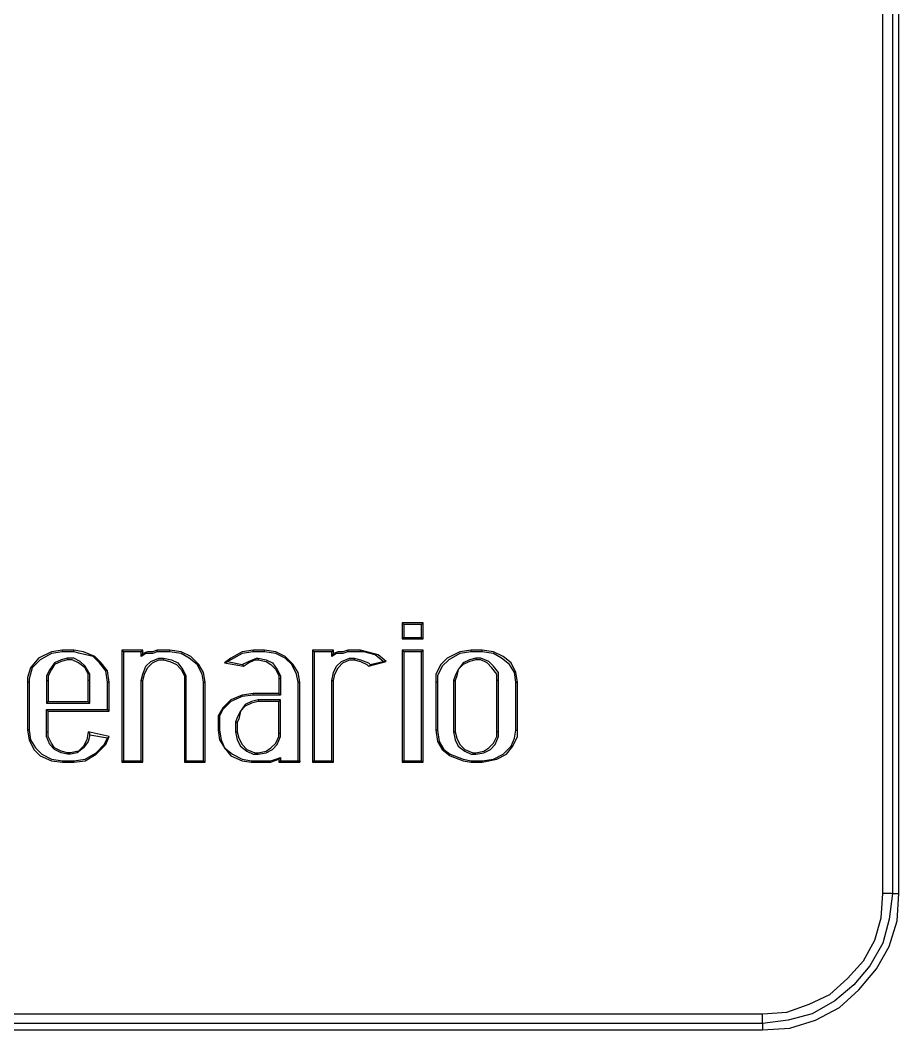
# Model space of a CAD drawing. Header units: centimetres. Extents: x -9.3 to 8.8, y -8.1 to 9.2.
# Drawn here: x 1.769 to 3.704, y -3.002 to -0.779 of the extents above; entities that cross this region are included whole.
import ezdxf

# ---------------------------------------------------------------- set-up
doc = ezdxf.new("R2010")
doc.units = ezdxf.units.CM
doc.header["$MEASUREMENT"] = 0
doc.layers.add('Camada 1', color=7, linetype='Continuous')

msp = doc.modelspace()

# ---------------------------------------------------------------- linework, layer by layer
at = {"layer": 'Camada 1', "color": 250, "lineweight": 25}
for points in [[(3.66889, -2.70228), (3.66889, -2.70228), (3.66889, 8.93586), (3.66889, 8.93586)], [(3.69005, 8.93586), (3.69005, 8.93586), (3.69005, -2.70228), (3.69005, -2.70228)], [(3.70417, -2.70228), (3.70417, -2.70228), (3.70417, 8.93586), (3.70417, 8.93586)], [(2.61408, -2.10961), (2.61408, -2.10961), (2.61055, -2.10608), (2.61055, -2.10608)], [(2.61055, -2.10608), (2.61055, -2.10608), (2.61055, -2.14136), (2.61055, -2.14136)], [(2.65642, -2.10608), (2.65642, -2.10608), (2.61055, -2.10608), (2.61055, -2.10608)], [(2.61408, -2.10961), (2.61408, -2.10961), (2.61408, -2.13783), (2.61408, -2.13783)], [(2.65289, -2.10961), (2.65289, -2.10961), (2.61408, -2.10961), (2.61408, -2.10961)], [(2.65289, -2.10961), (2.65289, -2.10961), (2.65642, -2.10608), (2.65642, -2.10608)], [(2.65289, -2.13783), (2.65289, -2.13783), (2.65289, -2.10961), (2.65289, -2.10961)], [(2.65642, -2.14136), (2.65642, -2.14136), (2.65642, -2.10608), (2.65642, -2.10608)], [(2.61408, -2.13783), (2.61408, -2.13783), (2.61055, -2.14136), (2.61055, -2.14136)], [(2.61055, -2.14136), (2.61055, -2.14136), (2.65642, -2.14136), (2.65642, -2.14136)], [(2.61408, -2.13783), (2.61408, -2.13783), (2.65289, -2.13783), (2.65289, -2.13783)], [(2.65289, -2.13783), (2.65289, -2.13783), (2.65642, -2.14136), (2.65642, -2.14136)], [(1.86267, -2.16958), (1.86267, -2.16958), (1.86267, -2.16605), (1.86267, -2.16605)], [(1.88736, -2.16605), (1.88736, -2.16605), (1.86267, -2.16605), (1.86267, -2.16605)], [(1.88736, -2.16958), (1.88736, -2.16958), (1.86267, -2.16958), (1.86267, -2.16958)], [(1.88736, -2.16958), (1.88736, -2.16958), (1.88736, -2.16605), (1.88736, -2.16605)], [(1.99672, -2.16958), (1.99672, -2.16958), (1.99319, -2.16605), (1.99319, -2.16605)], [(1.99319, -2.16605), (1.99319, -2.16605), (1.99319, -2.413), (1.99319, -2.413)], [(2.03905, -2.16605), (2.03905, -2.16605), (1.99319, -2.16605), (1.99319, -2.16605)], [(1.99672, -2.16958), (1.99672, -2.16958), (1.99672, -2.40947), (1.99672, -2.40947)], [(2.03553, -2.16958), (2.03553, -2.16958), (1.99672, -2.16958), (1.99672, -2.16958)], [(2.03553, -2.16958), (2.03553, -2.16958), (2.03905, -2.16605), (2.03905, -2.16605)], [(2.03553, -2.18017), (2.03553, -2.18017), (2.03553, -2.16958), (2.03553, -2.16958)], [(2.03905, -2.17311), (2.03905, -2.17311), (2.03905, -2.16605), (2.03905, -2.16605)], [(2.0708, -2.16958), (2.0708, -2.16958), (2.0708, -2.16605), (2.0708, -2.16605)], [(2.09903, -2.16605), (2.09903, -2.16605), (2.0708, -2.16605), (2.0708, -2.16605)], [(2.09903, -2.16958), (2.09903, -2.16958), (2.0708, -2.16958), (2.0708, -2.16958)], [(2.09903, -2.16958), (2.09903, -2.16958), (2.09903, -2.16605), (2.09903, -2.16605)], [(2.28247, -2.16958), (2.28247, -2.16958), (2.28247, -2.16605), (2.28247, -2.16605)], [(2.30717, -2.16605), (2.30717, -2.16605), (2.28247, -2.16605), (2.28247, -2.16605)], [(2.30717, -2.16958), (2.30717, -2.16958), (2.28247, -2.16958), (2.28247, -2.16958)], [(2.30717, -2.16958), (2.30717, -2.16958), (2.30717, -2.16605), (2.30717, -2.16605)], [(2.41653, -2.16958), (2.41653, -2.16958), (2.413, -2.16605), (2.413, -2.16605)], [(2.45886, -2.16605), (2.45886, -2.16605), (2.413, -2.16605), (2.413, -2.16605)], [(2.413, -2.16605), (2.413, -2.16605), (2.413, -2.413), (2.413, -2.413)], [(2.45533, -2.16958), (2.45533, -2.16958), (2.41653, -2.16958), (2.41653, -2.16958)], [(2.41653, -2.16958), (2.41653, -2.16958), (2.41653, -2.40947), (2.41653, -2.40947)], [(2.45533, -2.16958), (2.45533, -2.16958), (2.45886, -2.16605), (2.45886, -2.16605)], [(2.45533, -2.18017), (2.45533, -2.18017), (2.45533, -2.16958), (2.45533, -2.16958)], [(2.45886, -2.17311), (2.45886, -2.17311), (2.45886, -2.16605), (2.45886, -2.16605)], [(2.49061, -2.16958), (2.49061, -2.16958), (2.49061, -2.16605), (2.49061, -2.16605)], [(2.51883, -2.16605), (2.51883, -2.16605), (2.49061, -2.16605), (2.49061, -2.16605)], [(2.51883, -2.16958), (2.51883, -2.16958), (2.49061, -2.16958), (2.49061, -2.16958)], [(2.51883, -2.16958), (2.51883, -2.16958), (2.51883, -2.16605), (2.51883, -2.16605)], [(2.61408, -2.16958), (2.61408, -2.16958), (2.61055, -2.16605), (2.61055, -2.16605)], [(2.65642, -2.16605), (2.65642, -2.16605), (2.61055, -2.16605), (2.61055, -2.16605)], [(2.61055, -2.16605), (2.61055, -2.16605), (2.61055, -2.413), (2.61055, -2.413)], [(2.65289, -2.16958), (2.65289, -2.16958), (2.61408, -2.16958), (2.61408, -2.16958)], [(2.61408, -2.16958), (2.61408, -2.16958), (2.61408, -2.40947), (2.61408, -2.40947)], [(2.65289, -2.16958), (2.65289, -2.16958), (2.65642, -2.16605), (2.65642, -2.16605)], [(2.65289, -2.40947), (2.65289, -2.40947), (2.65289, -2.16958), (2.65289, -2.16958)], [(2.65642, -2.413), (2.65642, -2.413), (2.65642, -2.16605), (2.65642, -2.16605)], [(2.76225, -2.16958), (2.76225, -2.16958), (2.76225, -2.16605), (2.76225, -2.16605)], [(2.78694, -2.16605), (2.78694, -2.16605), (2.76225, -2.16605), (2.76225, -2.16605)], [(2.78694, -2.16958), (2.78694, -2.16958), (2.76225, -2.16958), (2.76225, -2.16958)], [(2.78694, -2.16958), (2.78694, -2.16958), (2.78694, -2.16605), (2.78694, -2.16605)], [(1.87325, -2.18369), (1.87325, -2.18369), (1.87325, -2.18722), (1.87325, -2.18722)], [(2.08492, -2.18369), (2.08492, -2.18369), (2.08492, -2.18722), (2.08492, -2.18722)], [(2.21897, -2.19428), (2.21897, -2.19428), (2.2613, -2.20133), (2.2613, -2.20133)], [(2.22603, -2.19075), (2.22603, -2.19075), (2.25778, -2.1978), (2.25778, -2.1978)], [(2.25778, -2.1978), (2.25778, -2.1978), (2.2613, -2.20133), (2.2613, -2.20133)], [(2.29305, -2.18369), (2.29305, -2.18369), (2.29305, -2.18722), (2.29305, -2.18722)], [(2.50472, -2.18369), (2.50472, -2.18369), (2.50472, -2.18722), (2.50472, -2.18722)], [(2.53647, -2.20133), (2.53647, -2.20133), (2.57528, -2.19075), (2.57528, -2.19075)], [(2.54, -2.1978), (2.54, -2.1978), (2.56822, -2.19075), (2.56822, -2.19075)], [(2.56822, -2.19075), (2.56822, -2.19075), (2.57528, -2.19075), (2.57528, -2.19075)], [(2.77283, -2.18369), (2.77283, -2.18369), (2.77283, -2.18722), (2.77283, -2.18722)], [(1.78858, -2.23661), (1.78858, -2.23661), (1.78505, -2.23661), (1.78505, -2.23661)], [(1.78505, -2.23661), (1.78505, -2.23661), (1.78505, -2.34244), (1.78505, -2.34244)], [(1.78858, -2.23661), (1.78858, -2.23661), (1.78858, -2.34244), (1.78858, -2.34244)], [(1.82739, -2.23308), (1.82739, -2.23308), (1.82739, -2.28247), (1.82739, -2.28247)], [(1.82739, -2.23308), (1.82739, -2.23308), (1.83092, -2.23308), (1.83092, -2.23308)], [(1.83092, -2.23308), (1.83092, -2.23308), (1.83092, -2.27894), (1.83092, -2.27894)], [(1.92264, -2.23308), (1.92264, -2.23308), (1.91911, -2.23308), (1.91911, -2.23308)], [(1.91911, -2.27894), (1.91911, -2.27894), (1.91911, -2.23308), (1.91911, -2.23308)], [(1.92264, -2.28247), (1.92264, -2.28247), (1.92264, -2.23308), (1.92264, -2.23308)], [(1.96144, -2.29658), (1.96144, -2.29658), (1.96144, -2.23661), (1.96144, -2.23661)], [(1.96144, -2.23661), (1.96144, -2.23661), (1.96497, -2.23661), (1.96497, -2.23661)], [(1.96497, -2.30011), (1.96497, -2.30011), (1.96497, -2.23661), (1.96497, -2.23661)], [(2.03553, -2.40947), (2.03553, -2.40947), (2.03553, -2.23308), (2.03553, -2.23308)], [(2.03553, -2.23308), (2.03553, -2.23308), (2.03905, -2.23308), (2.03905, -2.23308)], [(2.03905, -2.413), (2.03905, -2.413), (2.03905, -2.23308), (2.03905, -2.23308)], [(2.1343, -2.23308), (2.1343, -2.23308), (2.13078, -2.23308), (2.13078, -2.23308)], [(2.13078, -2.23308), (2.13078, -2.23308), (2.13078, -2.413), (2.13078, -2.413)], [(2.1343, -2.23308), (2.1343, -2.23308), (2.1343, -2.40947), (2.1343, -2.40947)], [(2.17311, -2.40947), (2.17311, -2.40947), (2.17311, -2.23661), (2.17311, -2.23661)], [(2.17311, -2.23661), (2.17311, -2.23661), (2.17664, -2.23661), (2.17664, -2.23661)], [(2.17664, -2.413), (2.17664, -2.413), (2.17664, -2.23661), (2.17664, -2.23661)], [(2.34244, -2.22955), (2.34244, -2.22955), (2.33892, -2.22955), (2.33892, -2.22955)], [(2.33892, -2.22955), (2.33892, -2.22955), (2.33892, -2.2613), (2.33892, -2.2613)], [(2.34244, -2.22955), (2.34244, -2.22955), (2.34244, -2.26483), (2.34244, -2.26483)], [(2.38125, -2.40947), (2.38125, -2.40947), (2.38125, -2.23661), (2.38125, -2.23661)], [(2.38125, -2.23661), (2.38125, -2.23661), (2.38478, -2.23661), (2.38478, -2.23661)], [(2.38478, -2.413), (2.38478, -2.413), (2.38478, -2.23661), (2.38478, -2.23661)], [(2.45533, -2.40947), (2.45533, -2.40947), (2.45533, -2.23308), (2.45533, -2.23308)], [(2.45533, -2.23308), (2.45533, -2.23308), (2.45886, -2.23308), (2.45886, -2.23308)], [(2.45886, -2.413), (2.45886, -2.413), (2.45886, -2.23308), (2.45886, -2.23308)], [(2.68817, -2.23661), (2.68817, -2.23661), (2.68464, -2.23661), (2.68464, -2.23661)], [(2.68464, -2.23661), (2.68464, -2.23661), (2.68464, -2.34244), (2.68464, -2.34244)], [(2.68817, -2.23661), (2.68817, -2.23661), (2.68817, -2.34244), (2.68817, -2.34244)], [(2.72344, -2.23308), (2.72344, -2.23308), (2.72344, -2.34597), (2.72344, -2.34597)], [(2.72344, -2.23308), (2.72344, -2.23308), (2.72697, -2.23308), (2.72697, -2.23308)], [(2.72697, -2.23308), (2.72697, -2.23308), (2.72697, -2.34597), (2.72697, -2.34597)], [(2.82222, -2.23308), (2.82222, -2.23308), (2.81869, -2.23308), (2.81869, -2.23308)], [(2.81869, -2.34597), (2.81869, -2.34597), (2.81869, -2.23308), (2.81869, -2.23308)], [(2.82222, -2.34597), (2.82222, -2.34597), (2.82222, -2.23308), (2.82222, -2.23308)], [(2.86103, -2.34244), (2.86103, -2.34244), (2.86103, -2.23661), (2.86103, -2.23661)], [(2.86103, -2.23661), (2.86103, -2.23661), (2.86455, -2.23661), (2.86455, -2.23661)], [(2.86455, -2.34244), (2.86455, -2.34244), (2.86455, -2.23661), (2.86455, -2.23661)], [(2.28247, -2.26483), (2.28247, -2.26483), (2.28247, -2.2613), (2.28247, -2.2613)], [(2.33892, -2.2613), (2.33892, -2.2613), (2.28247, -2.2613), (2.28247, -2.2613)], [(2.34244, -2.26483), (2.34244, -2.26483), (2.28247, -2.26483), (2.28247, -2.26483)], [(2.34244, -2.26483), (2.34244, -2.26483), (2.33892, -2.2613), (2.33892, -2.2613)], [(1.82739, -2.28247), (1.82739, -2.28247), (1.83092, -2.27894), (1.83092, -2.27894)], [(1.82739, -2.28247), (1.82739, -2.28247), (1.92264, -2.28247), (1.92264, -2.28247)], [(1.83092, -2.27894), (1.83092, -2.27894), (1.91911, -2.27894), (1.91911, -2.27894)], [(1.92264, -2.28247), (1.92264, -2.28247), (1.91911, -2.27894), (1.91911, -2.27894)], [(2.34244, -2.27542), (2.34244, -2.27542), (2.29305, -2.27542), (2.29305, -2.27542)], [(2.29305, -2.27542), (2.29305, -2.27542), (2.29305, -2.27894), (2.29305, -2.27894)], [(2.33892, -2.27894), (2.33892, -2.27894), (2.29305, -2.27894), (2.29305, -2.27894)], [(2.34244, -2.27542), (2.34244, -2.27542), (2.33892, -2.27894), (2.33892, -2.27894)], [(2.33892, -2.3495), (2.33892, -2.3495), (2.33892, -2.27894), (2.33892, -2.27894)], [(2.34244, -2.3495), (2.34244, -2.3495), (2.34244, -2.27542), (2.34244, -2.27542)], [(1.82739, -2.29658), (1.82739, -2.29658), (1.96144, -2.29658), (1.96144, -2.29658)], [(1.82739, -2.34597), (1.82739, -2.34597), (1.82739, -2.29658), (1.82739, -2.29658)], [(1.82739, -2.29658), (1.82739, -2.29658), (1.83092, -2.30011), (1.83092, -2.30011)], [(1.83092, -2.34597), (1.83092, -2.34597), (1.83092, -2.30011), (1.83092, -2.30011)], [(1.83092, -2.30011), (1.83092, -2.30011), (1.96497, -2.30011), (1.96497, -2.30011)], [(1.96144, -2.29658), (1.96144, -2.29658), (1.96497, -2.30011), (1.96497, -2.30011)], [(2.20839, -2.32833), (2.20839, -2.32833), (2.20486, -2.32833), (2.20486, -2.32833)], [(2.20486, -2.32833), (2.20486, -2.32833), (2.20486, -2.34244), (2.20486, -2.34244)], [(2.20839, -2.32833), (2.20839, -2.32833), (2.20839, -2.34244), (2.20839, -2.34244)], [(2.24367, -2.3248), (2.24367, -2.3248), (2.24367, -2.34597), (2.24367, -2.34597)], [(2.24367, -2.3248), (2.24367, -2.3248), (2.24719, -2.3248), (2.24719, -2.3248)], [(2.24719, -2.3248), (2.24719, -2.3248), (2.24719, -2.34597), (2.24719, -2.34597)], [(1.78858, -2.34244), (1.78858, -2.34244), (1.78505, -2.34244), (1.78505, -2.34244)], [(1.82739, -2.34597), (1.82739, -2.34597), (1.83092, -2.34597), (1.83092, -2.34597)], [(1.96497, -2.35655), (1.96497, -2.35655), (1.91911, -2.34597), (1.91911, -2.34597)], [(1.96144, -2.36008), (1.96144, -2.36008), (1.92264, -2.35303), (1.92264, -2.35303)], [(2.20839, -2.34244), (2.20839, -2.34244), (2.20486, -2.34244), (2.20486, -2.34244)], [(2.24367, -2.34597), (2.24367, -2.34597), (2.24719, -2.34597), (2.24719, -2.34597)], [(2.34244, -2.3495), (2.34244, -2.3495), (2.33892, -2.3495), (2.33892, -2.3495)], [(2.68817, -2.34244), (2.68817, -2.34244), (2.68464, -2.34244), (2.68464, -2.34244)], [(2.72344, -2.34597), (2.72344, -2.34597), (2.72697, -2.34597), (2.72697, -2.34597)], [(2.82222, -2.34597), (2.82222, -2.34597), (2.81869, -2.34597), (2.81869, -2.34597)], [(2.86103, -2.34244), (2.86103, -2.34244), (2.86455, -2.34244), (2.86455, -2.34244)], [(1.87325, -2.39536), (1.87325, -2.39536), (1.87325, -2.39183), (1.87325, -2.39183)], [(2.29305, -2.39536), (2.29305, -2.39536), (2.29305, -2.39183), (2.29305, -2.39183)], [(2.77283, -2.39536), (2.77283, -2.39536), (2.77283, -2.39183), (2.77283, -2.39183)], [(1.86267, -2.40947), (1.86267, -2.40947), (1.88736, -2.40947), (1.88736, -2.40947)], [(1.86267, -2.40947), (1.86267, -2.40947), (1.86267, -2.413), (1.86267, -2.413)], [(1.86267, -2.413), (1.86267, -2.413), (1.88736, -2.413), (1.88736, -2.413)], [(1.88736, -2.40947), (1.88736, -2.40947), (1.88736, -2.413), (1.88736, -2.413)], [(1.99672, -2.40947), (1.99672, -2.40947), (1.99319, -2.413), (1.99319, -2.413)], [(1.99319, -2.413), (1.99319, -2.413), (2.03905, -2.413), (2.03905, -2.413)], [(1.99672, -2.40947), (1.99672, -2.40947), (2.03553, -2.40947), (2.03553, -2.40947)], [(2.03553, -2.40947), (2.03553, -2.40947), (2.03905, -2.413), (2.03905, -2.413)], [(2.1343, -2.40947), (2.1343, -2.40947), (2.13078, -2.413), (2.13078, -2.413)], [(2.13078, -2.413), (2.13078, -2.413), (2.17664, -2.413), (2.17664, -2.413)], [(2.1343, -2.40947), (2.1343, -2.40947), (2.17311, -2.40947), (2.17311, -2.40947)], [(2.17311, -2.40947), (2.17311, -2.40947), (2.17664, -2.413), (2.17664, -2.413)], [(2.27894, -2.40947), (2.27894, -2.40947), (2.30717, -2.40947), (2.30717, -2.40947)], [(2.27894, -2.40947), (2.27894, -2.40947), (2.27894, -2.413), (2.27894, -2.413)], [(2.27894, -2.413), (2.27894, -2.413), (2.30717, -2.413), (2.30717, -2.413)], [(2.30717, -2.40947), (2.30717, -2.40947), (2.30717, -2.413), (2.30717, -2.413)], [(2.33892, -2.40594), (2.33892, -2.40594), (2.33892, -2.413), (2.33892, -2.413)], [(2.34244, -2.40947), (2.34244, -2.40947), (2.33892, -2.413), (2.33892, -2.413)], [(2.33892, -2.413), (2.33892, -2.413), (2.38478, -2.413), (2.38478, -2.413)], [(2.34244, -2.40242), (2.34244, -2.40242), (2.34244, -2.40947), (2.34244, -2.40947)], [(2.34244, -2.40947), (2.34244, -2.40947), (2.38125, -2.40947), (2.38125, -2.40947)], [(2.41653, -2.40947), (2.41653, -2.40947), (2.413, -2.413), (2.413, -2.413)], [(2.413, -2.413), (2.413, -2.413), (2.45886, -2.413), (2.45886, -2.413)], [(2.41653, -2.40947), (2.41653, -2.40947), (2.45533, -2.40947), (2.45533, -2.40947)], [(2.45533, -2.40947), (2.45533, -2.40947), (2.45886, -2.413), (2.45886, -2.413)], [(2.61408, -2.40947), (2.61408, -2.40947), (2.61055, -2.413), (2.61055, -2.413)], [(2.61055, -2.413), (2.61055, -2.413), (2.65642, -2.413), (2.65642, -2.413)], [(2.61408, -2.40947), (2.61408, -2.40947), (2.65289, -2.40947), (2.65289, -2.40947)], [(2.65289, -2.40947), (2.65289, -2.40947), (2.65642, -2.413), (2.65642, -2.413)], [(2.76225, -2.40947), (2.76225, -2.40947), (2.78694, -2.40947), (2.78694, -2.40947)], [(2.76225, -2.40947), (2.76225, -2.40947), (2.76225, -2.413), (2.76225, -2.413)], [(2.76225, -2.413), (2.76225, -2.413), (2.78694, -2.413), (2.78694, -2.413)], [(2.78694, -2.40947), (2.78694, -2.40947), (2.78694, -2.413), (2.78694, -2.413)], [(3.69005, -2.70228), (3.69005, -2.70228), (3.66889, -2.70228), (3.66889, -2.70228)], [(3.69005, -2.70228), (3.69005, -2.70228), (3.70417, -2.70228), (3.70417, -2.70228)], [(-8.97467, -2.96686), (-8.97467, -2.96686), (3.4043, -2.96686), (3.4043, -2.96686)], [(3.4043, -2.98803), (3.4043, -2.98803), (3.4043, -2.96686), (3.4043, -2.96686)], [(3.4043, -2.98803), (3.4043, -2.98803), (-8.97467, -2.98803), (-8.97467, -2.98803)], [(3.4043, -2.98803), (3.4043, -2.98803), (3.4043, -3.00214), (3.4043, -3.00214)], [(-4.60375, -3.00214), (-4.60375, -3.00214), (3.4043, -3.00214), (3.4043, -3.00214)]]:
    msp.add_open_spline(points, degree=3, dxfattribs=at)
for points, knots in [([(1.86267, -2.16605), (1.86267, -2.16605), (1.83797, -2.16958), (1.83797, -2.16958), (1.83797, -2.16958), (1.80975, -2.18369), (1.80975, -2.18369), (1.80975, -2.18369), (1.79211, -2.20486), (1.79211, -2.20486), (1.79211, -2.20486), (1.78505, -2.22603), (1.78505, -2.22603), (1.78505, -2.22603), (1.78505, -2.23661), (1.78505, -2.23661)], [0, 0, 0, 0, 0.2, 0.2, 0.2, 0.4, 0.4, 0.4, 0.6, 0.6, 0.6, 0.8, 0.8, 0.8, 1, 1, 1, 1]), ([(1.86267, -2.16958), (1.86267, -2.16958), (1.83797, -2.17311), (1.83797, -2.17311), (1.83797, -2.17311), (1.81328, -2.18722), (1.81328, -2.18722), (1.81328, -2.18722), (1.79564, -2.20486), (1.79564, -2.20486), (1.79564, -2.20486), (1.78858, -2.22955), (1.78858, -2.22955), (1.78858, -2.22955), (1.78858, -2.23661), (1.78858, -2.23661)], [0, 0, 0, 0, 0.2, 0.2, 0.2, 0.4, 0.4, 0.4, 0.6, 0.6, 0.6, 0.8, 0.8, 0.8, 1, 1, 1, 1]), ([(1.96497, -2.23661), (1.96497, -2.23661), (1.96144, -2.21192), (1.96144, -2.21192), (1.96144, -2.21192), (1.94733, -2.19428), (1.94733, -2.19428), (1.94733, -2.19428), (1.93322, -2.18017), (1.93322, -2.18017), (1.93322, -2.18017), (1.90853, -2.16958), (1.90853, -2.16958), (1.90853, -2.16958), (1.88736, -2.16605), (1.88736, -2.16605)], [0, 0, 0, 0, 0.2, 0.2, 0.2, 0.4, 0.4, 0.4, 0.6, 0.6, 0.6, 0.8, 0.8, 0.8, 1, 1, 1, 1]), ([(1.96144, -2.23661), (1.96144, -2.23661), (1.95792, -2.21192), (1.95792, -2.21192), (1.95792, -2.21192), (1.9438, -2.19428), (1.9438, -2.19428), (1.9438, -2.19428), (1.92969, -2.18017), (1.92969, -2.18017), (1.92969, -2.18017), (1.90147, -2.17311), (1.90147, -2.17311), (1.90147, -2.17311), (1.88736, -2.16958), (1.88736, -2.16958)], [0, 0, 0, 0, 0.2, 0.2, 0.2, 0.4, 0.4, 0.4, 0.6, 0.6, 0.6, 0.8, 0.8, 0.8, 1, 1, 1, 1]), ([(2.0708, -2.16958), (2.0708, -2.16958), (2.06022, -2.17311), (2.06022, -2.17311), (2.06022, -2.17311), (2.04611, -2.17311), (2.04611, -2.17311), (2.04611, -2.17311), (2.03553, -2.18017), (2.03553, -2.18017)], [0, 0, 0, 0, 0.3333333, 0.3333333, 0.3333333, 0.6666667, 0.6666667, 0.6666667, 1, 1, 1, 1]), ([(2.03553, -2.18017), (2.03553, -2.18017), (2.03553, -2.17664), (2.03553, -2.17664), (2.03553, -2.17664), (2.03905, -2.17311), (2.03905, -2.17311)], [0, 0, 0, 0, 0.5, 0.5, 0.5, 1, 1, 1, 1]), ([(2.0708, -2.16605), (2.0708, -2.16605), (2.06022, -2.16958), (2.06022, -2.16958), (2.06022, -2.16958), (2.04964, -2.16958), (2.04964, -2.16958), (2.04964, -2.16958), (2.03905, -2.17311), (2.03905, -2.17311)], [0, 0, 0, 0, 0.3333333, 0.3333333, 0.3333333, 0.6666667, 0.6666667, 0.6666667, 1, 1, 1, 1]), ([(2.17664, -2.23661), (2.17664, -2.23661), (2.17311, -2.21544), (2.17311, -2.21544), (2.17311, -2.21544), (2.16253, -2.1978), (2.16253, -2.1978), (2.16253, -2.1978), (2.14489, -2.18017), (2.14489, -2.18017), (2.14489, -2.18017), (2.12372, -2.16958), (2.12372, -2.16958), (2.12372, -2.16958), (2.09903, -2.16605), (2.09903, -2.16605)], [0, 0, 0, 0, 0.2, 0.2, 0.2, 0.4, 0.4, 0.4, 0.6, 0.6, 0.6, 0.8, 0.8, 0.8, 1, 1, 1, 1]), ([(2.17311, -2.23661), (2.17311, -2.23661), (2.16958, -2.21897), (2.16958, -2.21897), (2.16958, -2.21897), (2.159, -2.1978), (2.159, -2.1978), (2.159, -2.1978), (2.14136, -2.18369), (2.14136, -2.18369), (2.14136, -2.18369), (2.12372, -2.17311), (2.12372, -2.17311), (2.12372, -2.17311), (2.09903, -2.16958), (2.09903, -2.16958)], [0, 0, 0, 0, 0.2, 0.2, 0.2, 0.4, 0.4, 0.4, 0.6, 0.6, 0.6, 0.8, 0.8, 0.8, 1, 1, 1, 1]), ([(2.28247, -2.16605), (2.28247, -2.16605), (2.25778, -2.16958), (2.25778, -2.16958), (2.25778, -2.16958), (2.23308, -2.18369), (2.23308, -2.18369), (2.23308, -2.18369), (2.21897, -2.19428), (2.21897, -2.19428)], [0, 0, 0, 0, 0.3333333, 0.3333333, 0.3333333, 0.6666667, 0.6666667, 0.6666667, 1, 1, 1, 1]), ([(2.28247, -2.16958), (2.28247, -2.16958), (2.25778, -2.17311), (2.25778, -2.17311), (2.25778, -2.17311), (2.23308, -2.18722), (2.23308, -2.18722), (2.23308, -2.18722), (2.22603, -2.19075), (2.22603, -2.19075)], [0, 0, 0, 0, 0.3333333, 0.3333333, 0.3333333, 0.6666667, 0.6666667, 0.6666667, 1, 1, 1, 1]), ([(2.38478, -2.23661), (2.38478, -2.23661), (2.38125, -2.21544), (2.38125, -2.21544), (2.38125, -2.21544), (2.37067, -2.1978), (2.37067, -2.1978), (2.37067, -2.1978), (2.35303, -2.18017), (2.35303, -2.18017), (2.35303, -2.18017), (2.33186, -2.16958), (2.33186, -2.16958), (2.33186, -2.16958), (2.30717, -2.16605), (2.30717, -2.16605)], [0, 0, 0, 0, 0.2, 0.2, 0.2, 0.4, 0.4, 0.4, 0.6, 0.6, 0.6, 0.8, 0.8, 0.8, 1, 1, 1, 1]), ([(2.38125, -2.23661), (2.38125, -2.23661), (2.37772, -2.21897), (2.37772, -2.21897), (2.37772, -2.21897), (2.36714, -2.1978), (2.36714, -2.1978), (2.36714, -2.1978), (2.35303, -2.18369), (2.35303, -2.18369), (2.35303, -2.18369), (2.33186, -2.17311), (2.33186, -2.17311), (2.33186, -2.17311), (2.30717, -2.16958), (2.30717, -2.16958)], [0, 0, 0, 0, 0.2, 0.2, 0.2, 0.4, 0.4, 0.4, 0.6, 0.6, 0.6, 0.8, 0.8, 0.8, 1, 1, 1, 1]), ([(2.49061, -2.16958), (2.49061, -2.16958), (2.48003, -2.17311), (2.48003, -2.17311), (2.48003, -2.17311), (2.46592, -2.17311), (2.46592, -2.17311), (2.46592, -2.17311), (2.45533, -2.18017), (2.45533, -2.18017)], [0, 0, 0, 0, 0.3333333, 0.3333333, 0.3333333, 0.6666667, 0.6666667, 0.6666667, 1, 1, 1, 1]), ([(2.45533, -2.18017), (2.45533, -2.18017), (2.45533, -2.17664), (2.45533, -2.17664), (2.45533, -2.17664), (2.45886, -2.17311), (2.45886, -2.17311)], [0, 0, 0, 0, 0.5, 0.5, 0.5, 1, 1, 1, 1]), ([(2.49061, -2.16605), (2.49061, -2.16605), (2.48003, -2.16958), (2.48003, -2.16958), (2.48003, -2.16958), (2.46944, -2.16958), (2.46944, -2.16958), (2.46944, -2.16958), (2.45886, -2.17311), (2.45886, -2.17311)], [0, 0, 0, 0, 0.3333333, 0.3333333, 0.3333333, 0.6666667, 0.6666667, 0.6666667, 1, 1, 1, 1]), ([(2.57528, -2.19075), (2.57528, -2.19075), (2.55764, -2.17664), (2.55764, -2.17664), (2.55764, -2.17664), (2.53294, -2.16958), (2.53294, -2.16958), (2.53294, -2.16958), (2.51883, -2.16605), (2.51883, -2.16605)], [0, 0, 0, 0, 0.3333333, 0.3333333, 0.3333333, 0.6666667, 0.6666667, 0.6666667, 1, 1, 1, 1]), ([(2.56822, -2.19075), (2.56822, -2.19075), (2.55058, -2.17664), (2.55058, -2.17664), (2.55058, -2.17664), (2.52589, -2.16958), (2.52589, -2.16958), (2.52589, -2.16958), (2.51883, -2.16958), (2.51883, -2.16958)], [0, 0, 0, 0, 0.3333333, 0.3333333, 0.3333333, 0.6666667, 0.6666667, 0.6666667, 1, 1, 1, 1]), ([(2.76225, -2.16605), (2.76225, -2.16605), (2.73755, -2.16958), (2.73755, -2.16958), (2.73755, -2.16958), (2.70933, -2.18369), (2.70933, -2.18369), (2.70933, -2.18369), (2.69522, -2.1978), (2.69522, -2.1978), (2.69522, -2.1978), (2.68464, -2.21897), (2.68464, -2.21897), (2.68464, -2.21897), (2.68464, -2.23661), (2.68464, -2.23661)], [0, 0, 0, 0, 0.2, 0.2, 0.2, 0.4, 0.4, 0.4, 0.6, 0.6, 0.6, 0.8, 0.8, 0.8, 1, 1, 1, 1]), ([(2.76225, -2.16958), (2.76225, -2.16958), (2.73755, -2.17311), (2.73755, -2.17311), (2.73755, -2.17311), (2.71286, -2.18722), (2.71286, -2.18722), (2.71286, -2.18722), (2.69875, -2.20133), (2.69875, -2.20133), (2.69875, -2.20133), (2.68817, -2.2225), (2.68817, -2.2225), (2.68817, -2.2225), (2.68817, -2.23661), (2.68817, -2.23661)], [0, 0, 0, 0, 0.2, 0.2, 0.2, 0.4, 0.4, 0.4, 0.6, 0.6, 0.6, 0.8, 0.8, 0.8, 1, 1, 1, 1]), ([(2.86455, -2.23661), (2.86455, -2.23661), (2.86103, -2.21544), (2.86103, -2.21544), (2.86103, -2.21544), (2.85044, -2.19428), (2.85044, -2.19428), (2.85044, -2.19428), (2.8328, -2.18017), (2.8328, -2.18017), (2.8328, -2.18017), (2.81164, -2.16958), (2.81164, -2.16958), (2.81164, -2.16958), (2.78694, -2.16605), (2.78694, -2.16605)], [0, 0, 0, 0, 0.2, 0.2, 0.2, 0.4, 0.4, 0.4, 0.6, 0.6, 0.6, 0.8, 0.8, 0.8, 1, 1, 1, 1]), ([(2.86103, -2.23661), (2.86103, -2.23661), (2.8575, -2.21544), (2.8575, -2.21544), (2.8575, -2.21544), (2.84692, -2.1978), (2.84692, -2.1978), (2.84692, -2.1978), (2.82928, -2.18369), (2.82928, -2.18369), (2.82928, -2.18369), (2.81164, -2.17311), (2.81164, -2.17311), (2.81164, -2.17311), (2.78694, -2.16958), (2.78694, -2.16958)], [0, 0, 0, 0, 0.2, 0.2, 0.2, 0.4, 0.4, 0.4, 0.6, 0.6, 0.6, 0.8, 0.8, 0.8, 1, 1, 1, 1]), ([(1.87325, -2.18369), (1.87325, -2.18369), (1.85914, -2.18722), (1.85914, -2.18722), (1.85914, -2.18722), (1.84503, -2.19428), (1.84503, -2.19428), (1.84503, -2.19428), (1.83444, -2.20839), (1.83444, -2.20839), (1.83444, -2.20839), (1.82739, -2.2225), (1.82739, -2.2225), (1.82739, -2.2225), (1.82739, -2.23308), (1.82739, -2.23308)], [0, 0, 0, 0, 0.2, 0.2, 0.2, 0.4, 0.4, 0.4, 0.6, 0.6, 0.6, 0.8, 0.8, 0.8, 1, 1, 1, 1]), ([(1.87325, -2.18722), (1.87325, -2.18722), (1.85914, -2.19075), (1.85914, -2.19075), (1.85914, -2.19075), (1.84503, -2.1978), (1.84503, -2.1978), (1.84503, -2.1978), (1.83797, -2.20839), (1.83797, -2.20839), (1.83797, -2.20839), (1.83092, -2.2225), (1.83092, -2.2225), (1.83092, -2.2225), (1.83092, -2.23308), (1.83092, -2.23308)], [0, 0, 0, 0, 0.2, 0.2, 0.2, 0.4, 0.4, 0.4, 0.6, 0.6, 0.6, 0.8, 0.8, 0.8, 1, 1, 1, 1]), ([(1.92264, -2.23308), (1.92264, -2.23308), (1.92264, -2.21897), (1.92264, -2.21897), (1.92264, -2.21897), (1.91205, -2.20133), (1.91205, -2.20133), (1.91205, -2.20133), (1.90147, -2.19075), (1.90147, -2.19075), (1.90147, -2.19075), (1.88736, -2.18369), (1.88736, -2.18369), (1.88736, -2.18369), (1.87325, -2.18369), (1.87325, -2.18369)], [0, 0, 0, 0, 0.2, 0.2, 0.2, 0.4, 0.4, 0.4, 0.6, 0.6, 0.6, 0.8, 0.8, 0.8, 1, 1, 1, 1]), ([(1.91911, -2.23308), (1.91911, -2.23308), (1.91911, -2.21897), (1.91911, -2.21897), (1.91911, -2.21897), (1.91205, -2.20486), (1.91205, -2.20486), (1.91205, -2.20486), (1.89794, -2.19428), (1.89794, -2.19428), (1.89794, -2.19428), (1.88383, -2.18722), (1.88383, -2.18722), (1.88383, -2.18722), (1.87325, -2.18722), (1.87325, -2.18722)], [0, 0, 0, 0, 0.2, 0.2, 0.2, 0.4, 0.4, 0.4, 0.6, 0.6, 0.6, 0.8, 0.8, 0.8, 1, 1, 1, 1]), ([(2.03553, -2.23308), (2.03553, -2.23308), (2.03905, -2.21897), (2.03905, -2.21897), (2.03905, -2.21897), (2.04611, -2.20133), (2.04611, -2.20133), (2.04611, -2.20133), (2.05669, -2.19075), (2.05669, -2.19075), (2.05669, -2.19075), (2.07433, -2.18369), (2.07433, -2.18369), (2.07433, -2.18369), (2.08492, -2.18369), (2.08492, -2.18369)], [0, 0, 0, 0, 0.2, 0.2, 0.2, 0.4, 0.4, 0.4, 0.6, 0.6, 0.6, 0.8, 0.8, 0.8, 1, 1, 1, 1]), ([(2.03905, -2.23308), (2.03905, -2.23308), (2.04258, -2.21897), (2.04258, -2.21897), (2.04258, -2.21897), (2.04964, -2.20486), (2.04964, -2.20486), (2.04964, -2.20486), (2.06022, -2.19428), (2.06022, -2.19428), (2.06022, -2.19428), (2.07433, -2.18722), (2.07433, -2.18722), (2.07433, -2.18722), (2.08492, -2.18722), (2.08492, -2.18722)], [0, 0, 0, 0, 0.2, 0.2, 0.2, 0.4, 0.4, 0.4, 0.6, 0.6, 0.6, 0.8, 0.8, 0.8, 1, 1, 1, 1]), ([(2.08492, -2.18369), (2.08492, -2.18369), (2.10255, -2.18722), (2.10255, -2.18722), (2.10255, -2.18722), (2.11667, -2.19428), (2.11667, -2.19428), (2.11667, -2.19428), (2.12725, -2.20839), (2.12725, -2.20839), (2.12725, -2.20839), (2.1343, -2.2225), (2.1343, -2.2225), (2.1343, -2.2225), (2.1343, -2.23308), (2.1343, -2.23308)], [0, 0, 0, 0, 0.2, 0.2, 0.2, 0.4, 0.4, 0.4, 0.6, 0.6, 0.6, 0.8, 0.8, 0.8, 1, 1, 1, 1]), ([(2.08492, -2.18722), (2.08492, -2.18722), (2.09903, -2.19075), (2.09903, -2.19075), (2.09903, -2.19075), (2.11314, -2.1978), (2.11314, -2.1978), (2.11314, -2.1978), (2.12372, -2.20839), (2.12372, -2.20839), (2.12372, -2.20839), (2.13078, -2.2225), (2.13078, -2.2225), (2.13078, -2.2225), (2.13078, -2.23308), (2.13078, -2.23308)], [0, 0, 0, 0, 0.2, 0.2, 0.2, 0.4, 0.4, 0.4, 0.6, 0.6, 0.6, 0.8, 0.8, 0.8, 1, 1, 1, 1]), ([(2.22603, -2.19075), (2.22603, -2.19075), (2.2225, -2.19428), (2.2225, -2.19428), (2.2225, -2.19428), (2.21897, -2.19428), (2.21897, -2.19428)], [0, 0, 0, 0, 0.5, 0.5, 0.5, 1, 1, 1, 1]), ([(2.25778, -2.1978), (2.25778, -2.1978), (2.27189, -2.19075), (2.27189, -2.19075), (2.27189, -2.19075), (2.28953, -2.18369), (2.28953, -2.18369), (2.28953, -2.18369), (2.29305, -2.18369), (2.29305, -2.18369)], [0, 0, 0, 0, 0.3333333, 0.3333333, 0.3333333, 0.6666667, 0.6666667, 0.6666667, 1, 1, 1, 1]), ([(2.2613, -2.20133), (2.2613, -2.20133), (2.27189, -2.19428), (2.27189, -2.19428), (2.27189, -2.19428), (2.286, -2.18722), (2.286, -2.18722), (2.286, -2.18722), (2.29305, -2.18722), (2.29305, -2.18722)], [0, 0, 0, 0, 0.3333333, 0.3333333, 0.3333333, 0.6666667, 0.6666667, 0.6666667, 1, 1, 1, 1]), ([(2.29305, -2.18369), (2.29305, -2.18369), (2.31069, -2.18722), (2.31069, -2.18722), (2.31069, -2.18722), (2.3248, -2.19428), (2.3248, -2.19428), (2.3248, -2.19428), (2.33539, -2.20839), (2.33539, -2.20839), (2.33539, -2.20839), (2.34244, -2.2225), (2.34244, -2.2225), (2.34244, -2.2225), (2.34244, -2.22955), (2.34244, -2.22955)], [0, 0, 0, 0, 0.2, 0.2, 0.2, 0.4, 0.4, 0.4, 0.6, 0.6, 0.6, 0.8, 0.8, 0.8, 1, 1, 1, 1]), ([(2.29305, -2.18722), (2.29305, -2.18722), (2.31069, -2.19075), (2.31069, -2.19075), (2.31069, -2.19075), (2.32128, -2.1978), (2.32128, -2.1978), (2.32128, -2.1978), (2.33186, -2.20839), (2.33186, -2.20839), (2.33186, -2.20839), (2.33892, -2.2225), (2.33892, -2.2225), (2.33892, -2.2225), (2.33892, -2.22955), (2.33892, -2.22955)], [0, 0, 0, 0, 0.2, 0.2, 0.2, 0.4, 0.4, 0.4, 0.6, 0.6, 0.6, 0.8, 0.8, 0.8, 1, 1, 1, 1]), ([(2.45533, -2.23308), (2.45533, -2.23308), (2.45886, -2.21544), (2.45886, -2.21544), (2.45886, -2.21544), (2.46592, -2.20133), (2.46592, -2.20133), (2.46592, -2.20133), (2.4765, -2.19075), (2.4765, -2.19075), (2.4765, -2.19075), (2.49414, -2.18369), (2.49414, -2.18369), (2.49414, -2.18369), (2.50472, -2.18369), (2.50472, -2.18369)], [0, 0, 0, 0, 0.2, 0.2, 0.2, 0.4, 0.4, 0.4, 0.6, 0.6, 0.6, 0.8, 0.8, 0.8, 1, 1, 1, 1]), ([(2.45886, -2.23308), (2.45886, -2.23308), (2.46239, -2.21897), (2.46239, -2.21897), (2.46239, -2.21897), (2.46944, -2.20486), (2.46944, -2.20486), (2.46944, -2.20486), (2.48003, -2.19428), (2.48003, -2.19428), (2.48003, -2.19428), (2.49414, -2.18722), (2.49414, -2.18722), (2.49414, -2.18722), (2.50472, -2.18722), (2.50472, -2.18722)], [0, 0, 0, 0, 0.2, 0.2, 0.2, 0.4, 0.4, 0.4, 0.6, 0.6, 0.6, 0.8, 0.8, 0.8, 1, 1, 1, 1]), ([(2.50472, -2.18369), (2.50472, -2.18369), (2.51883, -2.18722), (2.51883, -2.18722), (2.51883, -2.18722), (2.53647, -2.19428), (2.53647, -2.19428), (2.53647, -2.19428), (2.54, -2.1978), (2.54, -2.1978)], [0, 0, 0, 0, 0.3333333, 0.3333333, 0.3333333, 0.6666667, 0.6666667, 0.6666667, 1, 1, 1, 1]), ([(2.50472, -2.18722), (2.50472, -2.18722), (2.51883, -2.19075), (2.51883, -2.19075), (2.51883, -2.19075), (2.53294, -2.1978), (2.53294, -2.1978), (2.53294, -2.1978), (2.53647, -2.20133), (2.53647, -2.20133)], [0, 0, 0, 0, 0.3333333, 0.3333333, 0.3333333, 0.6666667, 0.6666667, 0.6666667, 1, 1, 1, 1]), ([(2.54, -2.1978), (2.54, -2.1978), (2.54, -2.20133), (2.54, -2.20133), (2.54, -2.20133), (2.53647, -2.20133), (2.53647, -2.20133)], [0, 0, 0, 0, 0.5, 0.5, 0.5, 1, 1, 1, 1]), ([(2.77283, -2.18369), (2.77283, -2.18369), (2.75872, -2.18722), (2.75872, -2.18722), (2.75872, -2.18722), (2.74461, -2.19428), (2.74461, -2.19428), (2.74461, -2.19428), (2.73403, -2.20839), (2.73403, -2.20839), (2.73403, -2.20839), (2.72697, -2.2225), (2.72697, -2.2225), (2.72697, -2.2225), (2.72344, -2.23308), (2.72344, -2.23308)], [0, 0, 0, 0, 0.2, 0.2, 0.2, 0.4, 0.4, 0.4, 0.6, 0.6, 0.6, 0.8, 0.8, 0.8, 1, 1, 1, 1]), ([(2.77283, -2.18722), (2.77283, -2.18722), (2.75872, -2.19075), (2.75872, -2.19075), (2.75872, -2.19075), (2.74461, -2.1978), (2.74461, -2.1978), (2.74461, -2.1978), (2.73403, -2.20839), (2.73403, -2.20839), (2.73403, -2.20839), (2.7305, -2.2225), (2.7305, -2.2225), (2.7305, -2.2225), (2.72697, -2.23308), (2.72697, -2.23308)], [0, 0, 0, 0, 0.2, 0.2, 0.2, 0.4, 0.4, 0.4, 0.6, 0.6, 0.6, 0.8, 0.8, 0.8, 1, 1, 1, 1]), ([(2.82222, -2.23308), (2.82222, -2.23308), (2.82222, -2.21544), (2.82222, -2.21544), (2.82222, -2.21544), (2.81164, -2.20133), (2.81164, -2.20133), (2.81164, -2.20133), (2.80105, -2.19075), (2.80105, -2.19075), (2.80105, -2.19075), (2.78342, -2.18369), (2.78342, -2.18369), (2.78342, -2.18369), (2.77283, -2.18369), (2.77283, -2.18369)], [0, 0, 0, 0, 0.2, 0.2, 0.2, 0.4, 0.4, 0.4, 0.6, 0.6, 0.6, 0.8, 0.8, 0.8, 1, 1, 1, 1]), ([(2.81869, -2.23308), (2.81869, -2.23308), (2.81869, -2.21897), (2.81869, -2.21897), (2.81869, -2.21897), (2.80811, -2.20486), (2.80811, -2.20486), (2.80811, -2.20486), (2.79753, -2.19428), (2.79753, -2.19428), (2.79753, -2.19428), (2.78342, -2.18722), (2.78342, -2.18722), (2.78342, -2.18722), (2.77283, -2.18722), (2.77283, -2.18722)], [0, 0, 0, 0, 0.2, 0.2, 0.2, 0.4, 0.4, 0.4, 0.6, 0.6, 0.6, 0.8, 0.8, 0.8, 1, 1, 1, 1]), ([(2.28247, -2.2613), (2.28247, -2.2613), (2.25778, -2.26483), (2.25778, -2.26483), (2.25778, -2.26483), (2.23308, -2.27542), (2.23308, -2.27542), (2.23308, -2.27542), (2.21544, -2.29305), (2.21544, -2.29305), (2.21544, -2.29305), (2.20486, -2.31069), (2.20486, -2.31069), (2.20486, -2.31069), (2.20486, -2.32833), (2.20486, -2.32833)], [0, 0, 0, 0, 0.2, 0.2, 0.2, 0.4, 0.4, 0.4, 0.6, 0.6, 0.6, 0.8, 0.8, 0.8, 1, 1, 1, 1]), ([(2.28247, -2.26483), (2.28247, -2.26483), (2.25778, -2.26836), (2.25778, -2.26836), (2.25778, -2.26836), (2.23308, -2.27894), (2.23308, -2.27894), (2.23308, -2.27894), (2.21544, -2.29658), (2.21544, -2.29658), (2.21544, -2.29658), (2.20839, -2.31069), (2.20839, -2.31069), (2.20839, -2.31069), (2.20839, -2.32833), (2.20839, -2.32833)], [0, 0, 0, 0, 0.2, 0.2, 0.2, 0.4, 0.4, 0.4, 0.6, 0.6, 0.6, 0.8, 0.8, 0.8, 1, 1, 1, 1]), ([(2.29305, -2.27542), (2.29305, -2.27542), (2.27894, -2.27894), (2.27894, -2.27894), (2.27894, -2.27894), (2.26483, -2.286), (2.26483, -2.286), (2.26483, -2.286), (2.25425, -2.30011), (2.25425, -2.30011), (2.25425, -2.30011), (2.24719, -2.31422), (2.24719, -2.31422), (2.24719, -2.31422), (2.24367, -2.3248), (2.24367, -2.3248)], [0, 0, 0, 0, 0.2, 0.2, 0.2, 0.4, 0.4, 0.4, 0.6, 0.6, 0.6, 0.8, 0.8, 0.8, 1, 1, 1, 1]), ([(2.29305, -2.27894), (2.29305, -2.27894), (2.27894, -2.28247), (2.27894, -2.28247), (2.27894, -2.28247), (2.26483, -2.28953), (2.26483, -2.28953), (2.26483, -2.28953), (2.25425, -2.30011), (2.25425, -2.30011), (2.25425, -2.30011), (2.25072, -2.31775), (2.25072, -2.31775), (2.25072, -2.31775), (2.24719, -2.3248), (2.24719, -2.3248)], [0, 0, 0, 0, 0.2, 0.2, 0.2, 0.4, 0.4, 0.4, 0.6, 0.6, 0.6, 0.8, 0.8, 0.8, 1, 1, 1, 1]), ([(1.78505, -2.34244), (1.78505, -2.34244), (1.78858, -2.36361), (1.78858, -2.36361), (1.78858, -2.36361), (1.79917, -2.38478), (1.79917, -2.38478), (1.79917, -2.38478), (1.81328, -2.39889), (1.81328, -2.39889), (1.81328, -2.39889), (1.83797, -2.40947), (1.83797, -2.40947), (1.83797, -2.40947), (1.86267, -2.413), (1.86267, -2.413)], [0, 0, 0, 0, 0.2, 0.2, 0.2, 0.4, 0.4, 0.4, 0.6, 0.6, 0.6, 0.8, 0.8, 0.8, 1, 1, 1, 1]), ([(1.78858, -2.34244), (1.78858, -2.34244), (1.79211, -2.36361), (1.79211, -2.36361), (1.79211, -2.36361), (1.80269, -2.38125), (1.80269, -2.38125), (1.80269, -2.38125), (1.8168, -2.39536), (1.8168, -2.39536), (1.8168, -2.39536), (1.83797, -2.40594), (1.83797, -2.40594), (1.83797, -2.40594), (1.86267, -2.40947), (1.86267, -2.40947)], [0, 0, 0, 0, 0.2, 0.2, 0.2, 0.4, 0.4, 0.4, 0.6, 0.6, 0.6, 0.8, 0.8, 0.8, 1, 1, 1, 1]), ([(1.87325, -2.39536), (1.87325, -2.39536), (1.85914, -2.39183), (1.85914, -2.39183), (1.85914, -2.39183), (1.84503, -2.38478), (1.84503, -2.38478), (1.84503, -2.38478), (1.83444, -2.37419), (1.83444, -2.37419), (1.83444, -2.37419), (1.82739, -2.35655), (1.82739, -2.35655), (1.82739, -2.35655), (1.82739, -2.34597), (1.82739, -2.34597)], [0, 0, 0, 0, 0.2, 0.2, 0.2, 0.4, 0.4, 0.4, 0.6, 0.6, 0.6, 0.8, 0.8, 0.8, 1, 1, 1, 1]), ([(1.87325, -2.39183), (1.87325, -2.39183), (1.85914, -2.3883), (1.85914, -2.3883), (1.85914, -2.3883), (1.84503, -2.38125), (1.84503, -2.38125), (1.84503, -2.38125), (1.83797, -2.37067), (1.83797, -2.37067), (1.83797, -2.37067), (1.83092, -2.35655), (1.83092, -2.35655), (1.83092, -2.35655), (1.83092, -2.34597), (1.83092, -2.34597)], [0, 0, 0, 0, 0.2, 0.2, 0.2, 0.4, 0.4, 0.4, 0.6, 0.6, 0.6, 0.8, 0.8, 0.8, 1, 1, 1, 1]), ([(1.91911, -2.34597), (1.91911, -2.34597), (1.91558, -2.36361), (1.91558, -2.36361), (1.91558, -2.36361), (1.90853, -2.37772), (1.90853, -2.37772), (1.90853, -2.37772), (1.89794, -2.3883), (1.89794, -2.3883), (1.89794, -2.3883), (1.8803, -2.39183), (1.8803, -2.39183), (1.8803, -2.39183), (1.87325, -2.39183), (1.87325, -2.39183)], [0, 0, 0, 0, 0.2, 0.2, 0.2, 0.4, 0.4, 0.4, 0.6, 0.6, 0.6, 0.8, 0.8, 0.8, 1, 1, 1, 1]), ([(1.92264, -2.35303), (1.92264, -2.35303), (1.91911, -2.36714), (1.91911, -2.36714), (1.91911, -2.36714), (1.90853, -2.38125), (1.90853, -2.38125), (1.90853, -2.38125), (1.89442, -2.39183), (1.89442, -2.39183), (1.89442, -2.39183), (1.8803, -2.39536), (1.8803, -2.39536), (1.8803, -2.39536), (1.87325, -2.39536), (1.87325, -2.39536)], [0, 0, 0, 0, 0.2, 0.2, 0.2, 0.4, 0.4, 0.4, 0.6, 0.6, 0.6, 0.8, 0.8, 0.8, 1, 1, 1, 1]), ([(1.88736, -2.413), (1.88736, -2.413), (1.91205, -2.40947), (1.91205, -2.40947), (1.91205, -2.40947), (1.93675, -2.39536), (1.93675, -2.39536), (1.93675, -2.39536), (1.95792, -2.37419), (1.95792, -2.37419), (1.95792, -2.37419), (1.96497, -2.35655), (1.96497, -2.35655)], [0, 0, 0, 0, 0.25, 0.25, 0.25, 0.5, 0.5, 0.5, 0.75, 0.75, 0.75, 1, 1, 1, 1]), ([(1.92264, -2.35303), (1.92264, -2.35303), (1.92264, -2.3495), (1.92264, -2.3495), (1.92264, -2.3495), (1.91911, -2.34597), (1.91911, -2.34597)], [0, 0, 0, 0, 0.5, 0.5, 0.5, 1, 1, 1, 1]), ([(1.96144, -2.36008), (1.96144, -2.36008), (1.96144, -2.36008), (1.96144, -2.36008), (1.96144, -2.36008), (1.96497, -2.35655), (1.96497, -2.35655)], [0, 0, 0, 0, 0.5, 0.5, 0.5, 1, 1, 1, 1]), ([(2.20486, -2.34244), (2.20486, -2.34244), (2.20839, -2.36361), (2.20839, -2.36361), (2.20839, -2.36361), (2.21897, -2.38125), (2.21897, -2.38125), (2.21897, -2.38125), (2.23308, -2.39889), (2.23308, -2.39889), (2.23308, -2.39889), (2.25778, -2.40947), (2.25778, -2.40947), (2.25778, -2.40947), (2.27894, -2.413), (2.27894, -2.413)], [0, 0, 0, 0, 0.2, 0.2, 0.2, 0.4, 0.4, 0.4, 0.6, 0.6, 0.6, 0.8, 0.8, 0.8, 1, 1, 1, 1]), ([(2.20839, -2.34244), (2.20839, -2.34244), (2.21192, -2.36361), (2.21192, -2.36361), (2.21192, -2.36361), (2.21897, -2.38125), (2.21897, -2.38125), (2.21897, -2.38125), (2.23661, -2.39536), (2.23661, -2.39536), (2.23661, -2.39536), (2.25778, -2.40594), (2.25778, -2.40594), (2.25778, -2.40594), (2.27894, -2.40947), (2.27894, -2.40947)], [0, 0, 0, 0, 0.2, 0.2, 0.2, 0.4, 0.4, 0.4, 0.6, 0.6, 0.6, 0.8, 0.8, 0.8, 1, 1, 1, 1]), ([(2.24367, -2.34597), (2.24367, -2.34597), (2.24719, -2.36361), (2.24719, -2.36361), (2.24719, -2.36361), (2.25425, -2.37772), (2.25425, -2.37772), (2.25425, -2.37772), (2.26836, -2.3883), (2.26836, -2.3883), (2.26836, -2.3883), (2.28247, -2.39536), (2.28247, -2.39536), (2.28247, -2.39536), (2.29305, -2.39536), (2.29305, -2.39536)], [0, 0, 0, 0, 0.2, 0.2, 0.2, 0.4, 0.4, 0.4, 0.6, 0.6, 0.6, 0.8, 0.8, 0.8, 1, 1, 1, 1]), ([(2.24719, -2.34597), (2.24719, -2.34597), (2.25072, -2.36008), (2.25072, -2.36008), (2.25072, -2.36008), (2.25778, -2.37419), (2.25778, -2.37419), (2.25778, -2.37419), (2.26836, -2.38478), (2.26836, -2.38478), (2.26836, -2.38478), (2.286, -2.39183), (2.286, -2.39183), (2.286, -2.39183), (2.29305, -2.39183), (2.29305, -2.39183)], [0, 0, 0, 0, 0.2, 0.2, 0.2, 0.4, 0.4, 0.4, 0.6, 0.6, 0.6, 0.8, 0.8, 0.8, 1, 1, 1, 1]), ([(2.29305, -2.39536), (2.29305, -2.39536), (2.31069, -2.39183), (2.31069, -2.39183), (2.31069, -2.39183), (2.3248, -2.38478), (2.3248, -2.38478), (2.3248, -2.38478), (2.33539, -2.37419), (2.33539, -2.37419), (2.33539, -2.37419), (2.34244, -2.35655), (2.34244, -2.35655), (2.34244, -2.35655), (2.34244, -2.3495), (2.34244, -2.3495)], [0, 0, 0, 0, 0.2, 0.2, 0.2, 0.4, 0.4, 0.4, 0.6, 0.6, 0.6, 0.8, 0.8, 0.8, 1, 1, 1, 1]), ([(2.29305, -2.39183), (2.29305, -2.39183), (2.31069, -2.3883), (2.31069, -2.3883), (2.31069, -2.3883), (2.32128, -2.38125), (2.32128, -2.38125), (2.32128, -2.38125), (2.33186, -2.37067), (2.33186, -2.37067), (2.33186, -2.37067), (2.33892, -2.35655), (2.33892, -2.35655), (2.33892, -2.35655), (2.33892, -2.3495), (2.33892, -2.3495)], [0, 0, 0, 0, 0.2, 0.2, 0.2, 0.4, 0.4, 0.4, 0.6, 0.6, 0.6, 0.8, 0.8, 0.8, 1, 1, 1, 1]), ([(2.68464, -2.34244), (2.68464, -2.34244), (2.68817, -2.36714), (2.68817, -2.36714), (2.68817, -2.36714), (2.69875, -2.38478), (2.69875, -2.38478), (2.69875, -2.38478), (2.71639, -2.39889), (2.71639, -2.39889), (2.71639, -2.39889), (2.74461, -2.40947), (2.74461, -2.40947), (2.74461, -2.40947), (2.76225, -2.413), (2.76225, -2.413)], [0, 0, 0, 0, 0.2, 0.2, 0.2, 0.4, 0.4, 0.4, 0.6, 0.6, 0.6, 0.8, 0.8, 0.8, 1, 1, 1, 1]), ([(2.68817, -2.34244), (2.68817, -2.34244), (2.69169, -2.36714), (2.69169, -2.36714), (2.69169, -2.36714), (2.70228, -2.38478), (2.70228, -2.38478), (2.70228, -2.38478), (2.71639, -2.39536), (2.71639, -2.39536), (2.71639, -2.39536), (2.74461, -2.40594), (2.74461, -2.40594), (2.74461, -2.40594), (2.76225, -2.40947), (2.76225, -2.40947)], [0, 0, 0, 0, 0.2, 0.2, 0.2, 0.4, 0.4, 0.4, 0.6, 0.6, 0.6, 0.8, 0.8, 0.8, 1, 1, 1, 1]), ([(2.72344, -2.34597), (2.72344, -2.34597), (2.72697, -2.36361), (2.72697, -2.36361), (2.72697, -2.36361), (2.73403, -2.37772), (2.73403, -2.37772), (2.73403, -2.37772), (2.74814, -2.3883), (2.74814, -2.3883), (2.74814, -2.3883), (2.76225, -2.39536), (2.76225, -2.39536), (2.76225, -2.39536), (2.77283, -2.39536), (2.77283, -2.39536)], [0, 0, 0, 0, 0.2, 0.2, 0.2, 0.4, 0.4, 0.4, 0.6, 0.6, 0.6, 0.8, 0.8, 0.8, 1, 1, 1, 1]), ([(2.72697, -2.34597), (2.72697, -2.34597), (2.7305, -2.36008), (2.7305, -2.36008), (2.7305, -2.36008), (2.73755, -2.37419), (2.73755, -2.37419), (2.73755, -2.37419), (2.74814, -2.38478), (2.74814, -2.38478), (2.74814, -2.38478), (2.76578, -2.39183), (2.76578, -2.39183), (2.76578, -2.39183), (2.77283, -2.39183), (2.77283, -2.39183)], [0, 0, 0, 0, 0.2, 0.2, 0.2, 0.4, 0.4, 0.4, 0.6, 0.6, 0.6, 0.8, 0.8, 0.8, 1, 1, 1, 1]), ([(2.77283, -2.39536), (2.77283, -2.39536), (2.79047, -2.39183), (2.79047, -2.39183), (2.79047, -2.39183), (2.80458, -2.38478), (2.80458, -2.38478), (2.80458, -2.38478), (2.81517, -2.37419), (2.81517, -2.37419), (2.81517, -2.37419), (2.82222, -2.35655), (2.82222, -2.35655), (2.82222, -2.35655), (2.82222, -2.34597), (2.82222, -2.34597)], [0, 0, 0, 0, 0.2, 0.2, 0.2, 0.4, 0.4, 0.4, 0.6, 0.6, 0.6, 0.8, 0.8, 0.8, 1, 1, 1, 1]), ([(2.77283, -2.39183), (2.77283, -2.39183), (2.79047, -2.3883), (2.79047, -2.3883), (2.79047, -2.3883), (2.80105, -2.38125), (2.80105, -2.38125), (2.80105, -2.38125), (2.81164, -2.37067), (2.81164, -2.37067), (2.81164, -2.37067), (2.81869, -2.35655), (2.81869, -2.35655), (2.81869, -2.35655), (2.81869, -2.34597), (2.81869, -2.34597)], [0, 0, 0, 0, 0.2, 0.2, 0.2, 0.4, 0.4, 0.4, 0.6, 0.6, 0.6, 0.8, 0.8, 0.8, 1, 1, 1, 1]), ([(2.78694, -2.40947), (2.78694, -2.40947), (2.81164, -2.40594), (2.81164, -2.40594), (2.81164, -2.40594), (2.8328, -2.39536), (2.8328, -2.39536), (2.8328, -2.39536), (2.85044, -2.37772), (2.85044, -2.37772), (2.85044, -2.37772), (2.8575, -2.36008), (2.8575, -2.36008), (2.8575, -2.36008), (2.86103, -2.34244), (2.86103, -2.34244)], [0, 0, 0, 0, 0.2, 0.2, 0.2, 0.4, 0.4, 0.4, 0.6, 0.6, 0.6, 0.8, 0.8, 0.8, 1, 1, 1, 1]), ([(2.78694, -2.413), (2.78694, -2.413), (2.81869, -2.40594), (2.81869, -2.40594), (2.81869, -2.40594), (2.83986, -2.39536), (2.83986, -2.39536), (2.83986, -2.39536), (2.85397, -2.37772), (2.85397, -2.37772), (2.85397, -2.37772), (2.86455, -2.35655), (2.86455, -2.35655), (2.86455, -2.35655), (2.86455, -2.34244), (2.86455, -2.34244)], [0, 0, 0, 0, 0.2, 0.2, 0.2, 0.4, 0.4, 0.4, 0.6, 0.6, 0.6, 0.8, 0.8, 0.8, 1, 1, 1, 1]), ([(1.88736, -2.40947), (1.88736, -2.40947), (1.91205, -2.40594), (1.91205, -2.40594), (1.91205, -2.40594), (1.93675, -2.39183), (1.93675, -2.39183), (1.93675, -2.39183), (1.95439, -2.37419), (1.95439, -2.37419), (1.95439, -2.37419), (1.96144, -2.36008), (1.96144, -2.36008)], [0, 0, 0, 0, 0.25, 0.25, 0.25, 0.5, 0.5, 0.5, 0.75, 0.75, 0.75, 1, 1, 1, 1]), ([(2.30717, -2.40947), (2.30717, -2.40947), (2.32128, -2.40947), (2.32128, -2.40947), (2.32128, -2.40947), (2.33186, -2.40594), (2.33186, -2.40594), (2.33186, -2.40594), (2.34244, -2.40242), (2.34244, -2.40242)], [0, 0, 0, 0, 0.3333333, 0.3333333, 0.3333333, 0.6666667, 0.6666667, 0.6666667, 1, 1, 1, 1]), ([(2.30717, -2.413), (2.30717, -2.413), (2.32128, -2.413), (2.32128, -2.413), (2.32128, -2.413), (2.32833, -2.40947), (2.32833, -2.40947), (2.32833, -2.40947), (2.33892, -2.40594), (2.33892, -2.40594)], [0, 0, 0, 0, 0.3333333, 0.3333333, 0.3333333, 0.6666667, 0.6666667, 0.6666667, 1, 1, 1, 1]), ([(2.34244, -2.40242), (2.34244, -2.40242), (2.34244, -2.40242), (2.34244, -2.40242), (2.34244, -2.40242), (2.33892, -2.40594), (2.33892, -2.40594)], [0, 0, 0, 0, 0.5, 0.5, 0.5, 1, 1, 1, 1]), ([(2.38125, -2.40947), (2.38125, -2.40947), (2.38478, -2.40947), (2.38478, -2.40947), (2.38478, -2.40947), (2.38478, -2.413), (2.38478, -2.413)], [0, 0, 0, 0, 0.5, 0.5, 0.5, 1, 1, 1, 1]), ([(3.4043, -2.96686), (3.4043, -2.96686), (3.45722, -2.96333), (3.45722, -2.96333), (3.45722, -2.96333), (3.50661, -2.94569), (3.50661, -2.94569), (3.50661, -2.94569), (3.55247, -2.92453), (3.55247, -2.92453), (3.55247, -2.92453), (3.59128, -2.88925), (3.59128, -2.88925), (3.59128, -2.88925), (3.62655, -2.85044), (3.62655, -2.85044), (3.62655, -2.85044), (3.65125, -2.80458), (3.65125, -2.80458), (3.65125, -2.80458), (3.66536, -2.75519), (3.66536, -2.75519), (3.66536, -2.75519), (3.66889, -2.70228), (3.66889, -2.70228)], [0, 0, 0, 0, 0.125, 0.125, 0.125, 0.25, 0.25, 0.25, 0.375, 0.375, 0.375, 0.5, 0.5, 0.5, 0.625, 0.625, 0.625, 0.75, 0.75, 0.75, 0.875, 0.875, 0.875, 1, 1, 1, 1]), ([(3.69005, -2.70228), (3.69005, -2.70228), (3.683, -2.75872), (3.683, -2.75872), (3.683, -2.75872), (3.66889, -2.81164), (3.66889, -2.81164), (3.66889, -2.81164), (3.64067, -2.86103), (3.64067, -2.86103), (3.64067, -2.86103), (3.60539, -2.90336), (3.60539, -2.90336), (3.60539, -2.90336), (3.56305, -2.93864), (3.56305, -2.93864), (3.56305, -2.93864), (3.51367, -2.96686), (3.51367, -2.96686), (3.51367, -2.96686), (3.46075, -2.98097), (3.46075, -2.98097), (3.46075, -2.98097), (3.4043, -2.98803), (3.4043, -2.98803)], [0, 0, 0, 0, 0.125, 0.125, 0.125, 0.25, 0.25, 0.25, 0.375, 0.375, 0.375, 0.5, 0.5, 0.5, 0.625, 0.625, 0.625, 0.75, 0.75, 0.75, 0.875, 0.875, 0.875, 1, 1, 1, 1]), ([(3.4043, -3.00214), (3.4043, -3.00214), (3.46428, -2.99861), (3.46428, -2.99861), (3.46428, -2.99861), (3.52072, -2.98097), (3.52072, -2.98097), (3.52072, -2.98097), (3.57364, -2.95275), (3.57364, -2.95275), (3.57364, -2.95275), (3.61597, -2.91394), (3.61597, -2.91394), (3.61597, -2.91394), (3.65478, -2.86808), (3.65478, -2.86808), (3.65478, -2.86808), (3.683, -2.81869), (3.683, -2.81869), (3.683, -2.81869), (3.70064, -2.76225), (3.70064, -2.76225), (3.70064, -2.76225), (3.70417, -2.70228), (3.70417, -2.70228)], [0, 0, 0, 0, 0.125, 0.125, 0.125, 0.25, 0.25, 0.25, 0.375, 0.375, 0.375, 0.5, 0.5, 0.5, 0.625, 0.625, 0.625, 0.75, 0.75, 0.75, 0.875, 0.875, 0.875, 1, 1, 1, 1])]:
    msp.add_open_spline(points, degree=3, knots=knots, dxfattribs=at)

doc.saveas('drawing.dxf')
